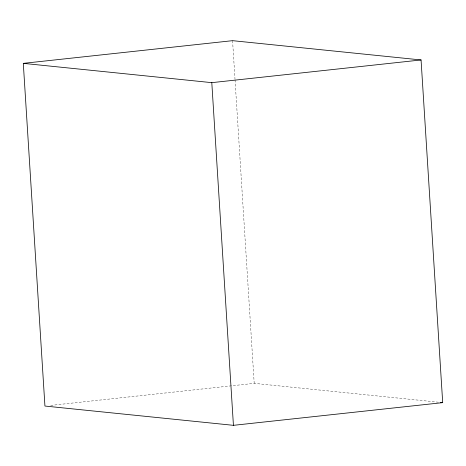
<?xml version="1.0" encoding="UTF-8"?>
<svg xmlns="http://www.w3.org/2000/svg" width="466" height="466" viewBox="0 0 466 466"><rect width="100%" height="100%" fill="white"/><g stroke="black" fill="none" stroke-linecap="round" stroke-linejoin="round"><path stroke-width="0.35" stroke-dasharray="2.33 1.75" d="M50.712 405.414L254.203 383.349L438.366 402.199M232.569 40.67L234.998 79.144M235.045 79.872L254.203 383.349"/><path stroke-width="0.7" d="M23.3 63.359L232.569 40.67L421.066 59.957L442.7 402.641L233.431 425.33L44.934 406.043L23.3 63.359L211.797 82.651L421.066 59.957M440.533 402.42L442.7 402.641M211.797 82.651L233.431 425.33"/></g></svg>
